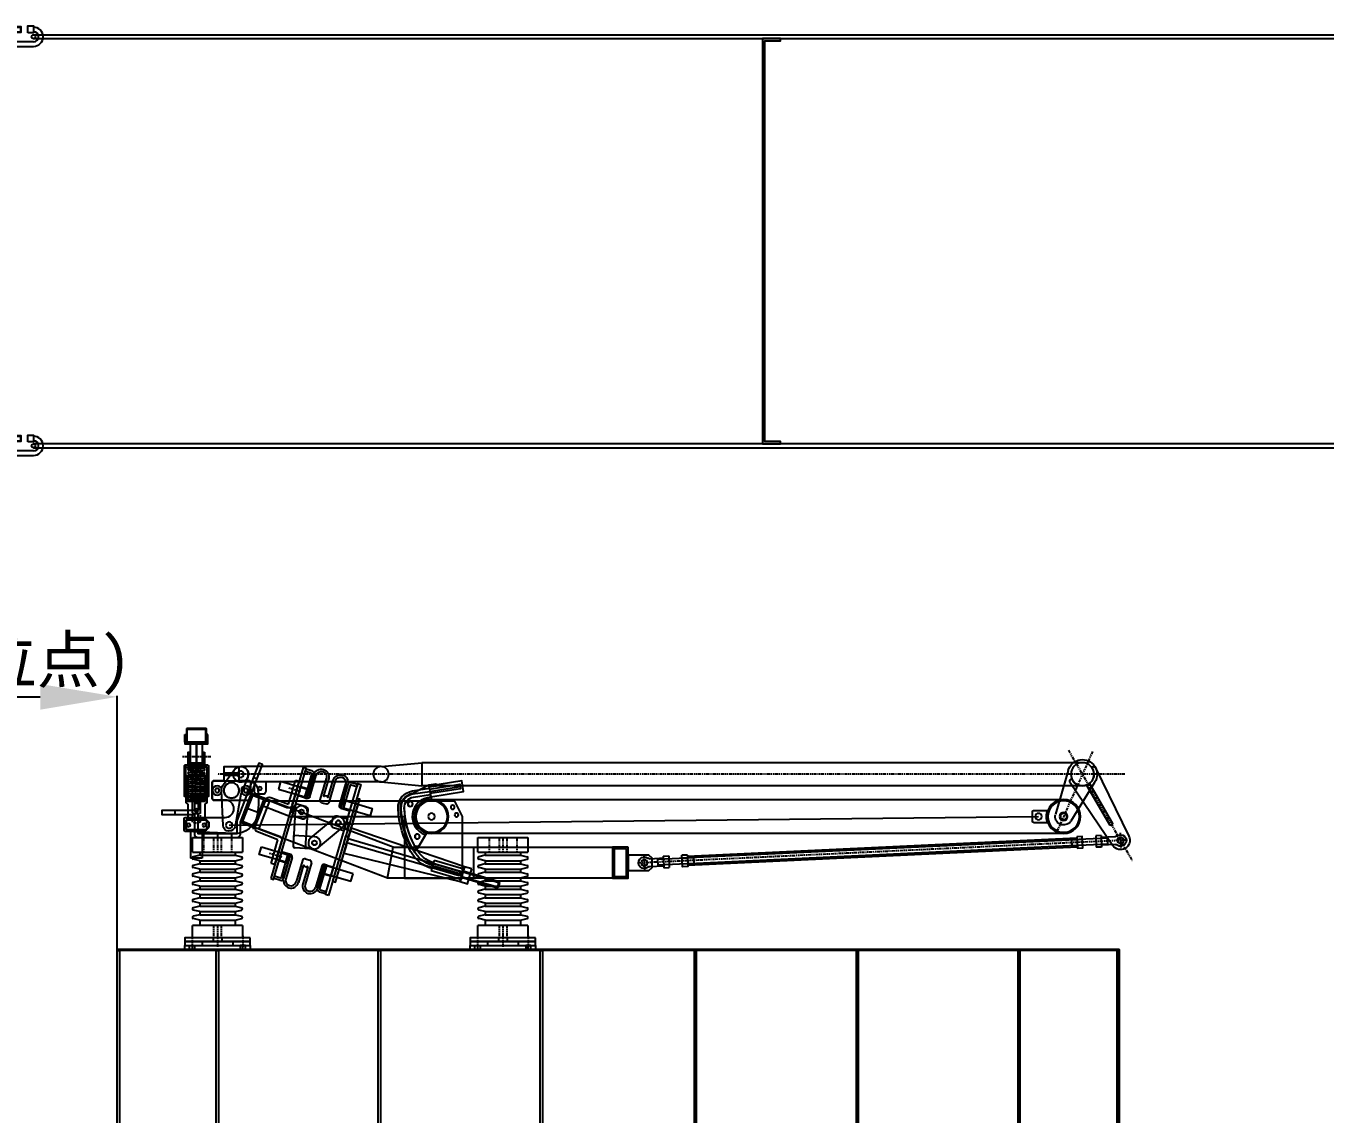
# Model space of a CAD drawing. Header units: millimetres. Extents: x 25083 to 52777, y 24772 to 45779.
# Drawn here: x 30198 to 31884, y 39175 to 40586 of the extents above; entities that cross this region are included whole.
import ezdxf

# ---------------------------------------------------------------- set-up
doc = ezdxf.new("R2010")
doc.units = ezdxf.units.MM
for name, pattern in [('0_CORE_Tower 1_01$0$105_15_0102_Level 01$0${ Tapered Dash }', [10, 4, -1, 1.5, -1, 1.5, -1]), ('0_CORE_Tower 1_01$0$105_15_0102_Level 01$1${ Tapered Dash }', [10, 4, -1, 1.5, -1, 1.5, -1]), ('0_CORE_Tower 1_01$0$105_15_0103_Level arakat$0$105_15_0102_Level 01$0${ Wide Dash }', [12, 4, -2, 4, -2]), ('0_CORE_Tower 1_01$0$105_15_0103_Level arakat$0${ Tapered Dash }', [10, 4, -1, 1.5, -1, 1.5, -1]), ('0_CORE_Tower 1_01$0${ Tapered Dash }', [10, 4, -1, 1.5, -1, 1.5, -1]), ('CENTER', [2, 1.25, -0.25, 0.25, -0.25]), ('EB_DASH', [6, 3, -3])]:
    doc.linetypes.add(name, pattern=pattern)
doc.layers.add('05(细点画线、剖切面的剖切线)', color=1, linetype='CENTER', lineweight=25)
doc.layers.add('CAXA2', color=6, linetype='EB_DASH', lineweight=25)
doc.styles.get("Standard").update_dxf_attribs({"font": ''})
doc.styles.get('Standard').set_extended_font_data('SimSun')
doc.dimstyles.new('ISO-25', dxfattribs={"dimtxt": 2.5, "dimasz": 2.5, "dimexe": 1.25, "dimexo": 0.625, "dimtad": 1, "dimtxsty": 'Standard', "dimcen": 2.5, "dimadec": 0, "dimazin": 0, "dimtfac": 1, "dimtmove": 0, "dimatfit": 3, "dimfxl": 1, "dimarcsym": 0})

# ---------------------------------------------------------------- blocks, each defined once
blk = doc.blocks.new('zw$9587')
at = {"color": 1}
for p, q in [((0, 46), (0, 12.5)), ((6, 12.5), (6, 46)), ((19, 46), (19, 29)), ((25, 46), (25, 29)), ((19, 29), (25, 29))]:
    blk.add_line(p, q, dxfattribs=at)
for points in [[(18.25, 44), (25.75, 44), (25.75, 29), (18.25, 29)], [(17.5, 20), (26.5, 20), (26.5, 12.5), (17.5, 12.5)]]:
    blk.add_lwpolyline(points, close=True, dxfattribs=at)
for centre, radius, start, end in [((12.5, 46), 12.5, 0, 180), ((12.5, 46), 6.5, 0, 180), ((12.5, 12.5), 12.5, 180, 0), ((12.5, 12.5), 6.5, 180, 0)]:
    blk.add_arc(centre, radius, start, end, dxfattribs=at)
blk = doc.blocks.new('Z$W@#76072675')
at = {"color": 7, "linetype": 'ByBlock', "lineweight": -3}
for p, q in [((-8.3, 24), (11.7, 24)), ((-8.3, 21), (11.7, 21))]:
    blk.add_line(p, q, dxfattribs=at)
blk.add_lwpolyline([(11.7, 24), (11.7, 16, 0.414214), (13.7, 14), (24.7, 14, -0.414214), (26.7, 12), (26.7, -9, -0.414214), (24.7, -11), (-21.3, -11, -0.414214), (-23.3, -9), (-23.3, 12, -0.414214), (-21.3, 14), (-10.3, 14, 0.414214), (-8.3, 16), (-8.3, 24)], format="xyb", dxfattribs=at)
for centre in [(-16.8, 1.5), (20.2, 1.5)]:
    blk.add_circle(centre, 2.7, dxfattribs=at)
blk = doc.blocks.new('Z$W@#AAC52652')
at = {"color": 7, "linetype": 'ByBlock', "lineweight": -3}
blk.add_lwpolyline([(-26.9, -15.7, 0.388694), (4.1, -41.1), (66.4, -38.3, 0.400193), (68.3, -36.3), (68.3, -22.2, 0.414214), (66.3, -20.2), (15, -20.2, -1), (15, 2.3), (29.8, 2.3, 0.414214), (31.8, 4.3), (31.8, 25.3, 0.414214), (29.8, 27.3), (-14.2, 27.3, 0.380547), (-27.4, 15.3, 0.065539)], format="xyb", close=True, dxfattribs=at)
for centre in [(-11.7, 14.8), (25.3, 14.8)]:
    blk.add_circle(centre, 2.7, dxfattribs=at)
at = {"layer": '05(细点画线、剖切面的剖切线)', "color": 7, "linetype": 'ByBlock'}
for centre in [(42.3, -30.2), (62.3, -30.2)]:
    blk.add_circle(centre, 2.1, dxfattribs=at)
blk = doc.blocks.new('Z$W@#859072DA')
at = {"linetype": 'ByBlock', "lineweight": -3}
h = blk.add_hatch(dxfattribs=at)
h.set_pattern_fill('ANSI33', color=8)
h.set_pattern_definition([(45, (-20.927, -11.9056), (-4.4901, 4.4901), []), (45, (-16.437, -11.9056), (-4.4901, 4.4901), [3.175, -1.5875])])
h.paths.add_polyline_path([(-22.9, -11.9), (-22.9, 27.1), (-21.9, 28.1), (8.1, 28.1), (9.1, 27.1), (9.1, -11.9), (7.1, -11.9), (7.1, 25.1), (-20.9, 25.1), (-20.9, -11.9)])
at = {"color": 7, "linetype": 'ByBlock', "lineweight": -3}
blk.add_lwpolyline([(-21.9, 28.1), (8.1, 28.1), (9.1, 27.1), (9.1, -11.9), (-22.9, -11.9), (-22.9, 27.1)], close=True, dxfattribs=at)
blk.add_lwpolyline([(-20.9, -11.9), (-20.9, 25.1), (7.1, 25.1), (7.1, -11.9)], dxfattribs=at)
blk = doc.blocks.new('Z$W@#7083820')
at = {"color": 6, "linetype": 'ByBlock', "lineweight": -3}
for p, q in [((-17, 35.4), (4, 35.4)), ((3.2, 31.4), (-9, 33.8)), ((-5.1, 31), (-17.4, 33.5)), ((-5.1, 26), (-17.4, 28.5)), ((-5.1, 21), (-17.4, 23.5)), ((-5.1, 16), (-17.4, 18.5)), ((3.2, 26.4), (-9, 28.8)), ((3.2, 21.4), (-9, 23.8)), ((3.2, 16.4), (-9, 18.8)), ((-5.1, 11), (-17.4, 13.5)), ((-5.1, 6), (-17.4, 8.5)), ((-5.1, 1), (-17.4, 3.5)), ((3.2, 11.4), (-9, 13.8)), ((3.2, 6.4), (-9, 8.8)), ((3.2, 1.4), (-9, 3.8)), ((-18, -10.6), (3.1, -10.6)), ((-5.1, -4), (-17.4, -1.5)), ((-5.1, -9), (-17.4, -6.5)), ((-17, -4.6), (-17, -4.6)), ((3.2, -3.6), (-9, -1.2)), ((3.2, -8.6), (-9, -6.2))]:
    blk.add_line(p, q, dxfattribs=at)
at = {"color": 2, "linetype": '0_CORE_Tower 1_01$0$105_15_0103_Level arakat$0${ Tapered Dash }', "lineweight": -3}
blk.add_line((-7, -15.1), (-7, 39.9), dxfattribs=at)
at = {"color": 6}
for points in [[(4, 35.4, -0.399544), (3.1, 34.4), (-16.9, 33.4, -0.999992), (-17, 35.4)], [(-17, 30.4), (3, 31.4, -1), (3.1, 29.4), (-16.9, 28.4, -0.999992), (-17, 30.4)], [(-17, 25.4), (3, 26.4, -1), (3.1, 24.4), (-16.9, 23.4, -0.999992), (-17, 25.4)], [(-17, 20.4), (3, 21.4, -1), (3.1, 19.4), (-16.9, 18.4, -0.999992), (-17, 20.4)], [(-17, 15.4), (3, 16.4, -1), (3.1, 14.4), (-16.9, 13.4, -0.999992), (-17, 15.4)], [(-17, 10.4), (3, 11.4, -1), (3.1, 9.4), (-16.9, 8.4, -0.999992), (-17, 10.4)], [(-17, 5.4), (3, 6.4, -1), (3.1, 4.4), (-16.9, 3.4, -0.999992), (-17, 5.4)], [(-17, 0.4), (3, 1.4, -1), (3.1, -0.6), (-16.9, -1.6, -0.999992), (-17, 0.4)], [(-17, -4.6), (3, -3.6, -1), (3.1, -5.6), (-16.9, -6.6, -0.999992), (-17, -4.6)], [(-18, -10.6, -0.399177), (-17, -9.6)], [(-17, -9.6), (3, -8.6, -1), (3.1, -10.6), (3.1, -10.6)]]:
    blk.add_lwpolyline(points, format="xyb", dxfattribs=at)
blk.add_lwpolyline([(-17, 35.4), (-17, 35.4)], dxfattribs=at)
blk = doc.blocks.new('Z$W@#D765EBAD')
at = {"color": 1, "linetype": '0_CORE_Tower 1_01$0${ Tapered Dash }', "lineweight": -3}
blk.add_line((-27.8, 4), (9.3, 4), dxfattribs=at)
at = {"color": 4, "linetype": 'ByBlock', "lineweight": -3}
blk.add_lwpolyline([(-19.7, 10), (-19.7, -5, 0.414214), (-17.7, -7), (-0.7, -7, 0.414214), (1.3, -5), (1.3, 10), (-0.7, 10), (-0.7, -5), (-17.7, -5), (-17.7, 10)], format="xyb", close=True, dxfattribs=at)
blk = doc.blocks.new('Z$W@#C37B1C80')
at = {"color": 7, "linetype": 'ByBlock', "lineweight": -3}
for points in [[(-5, 33.8), (-5, -29.2, 0.414214), (-3, -31.2), (3, -31.2, 0.414214), (5, -29.2), (5, 33.8)], [(-2.1, -26.2, 1), (2.1, -26.2), (2.1, -16.2, 1), (-2.1, -16.2)]]:
    blk.add_lwpolyline(points, format="xyb", close=True, dxfattribs=at)
at = {"color": 1, "linetype": 'ByBlock', "lineweight": -3}
blk.add_blockref('Z$W@#D765EBAD', (9.3, 38.8), dxfattribs=at)
blk = doc.blocks.new('Z$W@#C689D198')
at = {"color": 7, "linetype": 'ByBlock', "lineweight": -3}
for p, q in [((-42.4, 14), (-39.4, 17)), ((-42.4, 14), (-39.4, 17)), ((-32.4, 17), (-39.4, 17)), ((-39.4, 17), (-39.4, 14.2)), ((-27.4, 12), (-32.4, 17)), ((-32.4, 17), (-32.4, 14.2)), ((-79.4, 8.5), (-79.4, -6.5)), ((-44.4, 8.5), (-79.4, 8.5)), ((-44.4, 9), (-42.4, 14)), ((-44.4, 9), (-44.4, -7)), ((-42.4, 14), (-42.4, -12)), ((-29.7, 14.2), (-42.2, 14.2)), ((-42.2, -12.2), (-42.2, 14.2)), ((-29.7, -12.2), (-29.7, 14.2)), ((-9.4, 12), (-27.4, 12)), ((-27.4, 12), (-27.4, -10)), ((-7.4, 14.9), (-9.4, 12)), ((-7.4, 14.9), (27.6, 14.9)), ((-5.4, -10.9), (-5.4, 12.9)), ((-5.4, 12.9), (27.6, 12.9)), ((27.6, 14.9), (27.6, -12.9)), ((-44.4, -6.5), (-79.4, -6.5)), ((-44.4, -7), (-42.4, -12)), ((-42.4, -12), (-39.4, -15)), ((-42.4, -12), (-39.4, -15)), ((-29.7, -12.2), (-42.2, -12.2)), ((-39.4, -15), (-39.4, -12.2)), ((-32.4, -15), (-39.4, -15)), ((-27.4, -10), (-32.4, -15)), ((-32.4, -15), (-32.4, -12.2)), ((-9.4, -10), (-27.4, -10)), ((-7.4, -12.9), (-9.4, -10)), ((27.6, -12.9), (-7.4, -12.9)), ((27.6, -10.9), (-5.4, -10.9))]:
    blk.add_line(p, q, dxfattribs=at)
at = {"color": 8, "linetype": '0_CORE_Tower 1_01$0$105_15_0103_Level arakat$0$105_15_0102_Level 01$0${ Wide Dash }', "lineweight": -3}
blk.add_lwpolyline([(-5.4, 6), (-32.4, 6), (-34.4, 1), (-32.4, -4), (-5.4, -4)], dxfattribs=at)
at = {"color": 7, "linetype": 'ByBlock', "lineweight": -3}
for centre in [(-36.4, 11), (-17.4, 1), (-36.4, -9)]:
    blk.add_circle(centre, 2.1, dxfattribs=at)
blk = doc.blocks.new('Z$W@#AA2FD2DC')
at = {"color": 1, "linetype": '0_CORE_Tower 1_01$0${ Tapered Dash }', "lineweight": -3}
blk.add_line((40.2, 77.7), (77.3, 77.7), dxfattribs=at)
at = {"color": 1, "linetype": 'ByBlock', "lineweight": -3}
for points in [[(43.7, 106.6), (45.7, 106.6), (45.7, 96.6), (43.7, 96.6)], [(73.7, 106.6), (71.7, 106.6), (71.7, 96.6), (73.7, 96.6)], [(43.7, 96.6), (73.7, 96.6), (73.7, 94.6), (43.7, 94.6)]]:
    blk.add_lwpolyline(points, close=True, dxfattribs=at)
at = {"color": 4}
blk.add_lwpolyline([(70.5, 96.6), (70.5, 113.4), (46.9, 113.4), (46.9, 96.6), (45.7, 96.6), (45.7, 113.4, -0.414214), (46.9, 114.6), (70.5, 114.6, -0.414214), (71.7, 113.4), (71.7, 96.6)], format="xyb", close=True, dxfattribs=at)
at = {"color": 7, "linetype": 'ByBlock', "lineweight": -3}
for points in [[(50.7, 94.6), (58.7, 94.6), (58.7, 69.7), (50.7, 69.7)], [(58.7, 94.6), (66.7, 94.6), (66.7, 69.7), (58.7, 69.7)]]:
    blk.add_lwpolyline(points, close=True, dxfattribs=at)
at = {"color": 4, "linetype": 'ByBlock', "lineweight": -3}
blk.add_lwpolyline([(3.2, 64.6), (23.2, 64.6), (23.2, 56.6), (3.2, 56.6)], close=True, dxfattribs=at)
at = {"color": 1, "linetype": 'ByBlock', "lineweight": -3}
for centre, radius in [((-5.3, 34.1), 6), ((13.2, 34.1), 10), ((31.7, 34.1), 6)]:
    blk.add_circle(centre, radius, dxfattribs=at)
for name, p in [('Z$W@#C37B1C80', (58.7, 34.9)), ('Z$W@#7083820', (65.7, 31.3)), ('Z$W@#76072675', (11.5, 32.5)), ('Z$W@#859072DA', (65.7, 38.7)), ('Z$W@#AAC52652', (6.4, 19.3))]:
    blk.add_blockref(name, p, dxfattribs=at)
at = {"color": 1, "linetype": 'ByBlock', "lineweight": -3, "rotation": 90}
blk.add_blockref('Z$W@#C689D198', (59.7, 25.5), dxfattribs=at)
blk = doc.blocks.new('Z$W@#27E75B56')
at = {"color": 7, "linetype": 'ByBlock', "lineweight": -3}
for points in [[(-5.8, 16.9), (14.2, 16.9), (14.2, -23.1), (-5.8, -23.1)], [(-3.8, 14.9), (12.2, 14.9), (12.2, -21.1), (-3.8, -21.1)]]:
    blk.add_lwpolyline(points, close=True, dxfattribs=at)
blk = doc.blocks.new('Z$W@#5334797C')
at = {"color": 0, "linetype": 'ByBlock', "lineweight": -3}
for p, q in [((-371.6, -39.6), (-371.6, 0.4)), ((-171.6, -39.6), (-171.6, 0.4)), ((-59.2, -39.6), (-66.6, 0.4))]:
    blk.add_line(p, q, dxfattribs=at)
at = {"layer": '05(细点画线、剖切面的剖切线)', "color": 0, "linetype": 'ByBlock'}
for p, q in [((-66.6, 0.4), (116.9, 70.4)), ((-59.2, -39.6), (131.2, 33)), ((-66.6, 0.4), (-371.6, 0.4)), ((-371.6, -39.6), (-59.2, -39.6))]:
    blk.add_line(p, q, dxfattribs=at)
at = {"color": 3, "linetype": 'ByBlock', "lineweight": -3, "rotation": 20.8797148088096}
blk.add_blockref('Z$W@#27E75B56', (109.7, 49.5), dxfattribs=at)
at = {"color": 3, "linetype": 'ByBlock', "lineweight": -3}
blk.add_blockref('Z$W@#27E75B56', (-365.7, -16.5), dxfattribs=at)
blk = doc.blocks.new('A$C20CB457A')
at = {"color": 0}
for p, q in [((-31.5, 26.8), (-31.5, -5.2)), ((-28.5, 26.8), (-28.5, -5.2)), ((-27.5, 30.8), (-19.5, 30.8)), ((-27.5, 27.8), (-19.5, 27.8)), ((-19.5, 30.8), (-19.5, 27.8)), ((-28.5, -5.2), (-31.5, -5.2))]:
    blk.add_line(p, q, dxfattribs=at)
blk.add_lwpolyline([(7.5, -4), (-28.5, -4), (-28.5, 6), (7.5, 6)], close=True, dxfattribs=at)
for radius in [4, 1]:
    blk.add_arc((-27.5, 26.8), radius, 90, 180, dxfattribs=at)
blk = doc.blocks.new('A$C145E6979')
at = {"color": 1}
for p, q in [((-29.1, 37.1), (-41.1, 37.1)), ((-41.1, 37.1), (-41.1, 25.1)), ((-29.1, 37.1), (-29.1, 5.1)), ((-26.1, 34.1), (-26.1, 5.1)), ((-12.1, 34.1), (-12.1, 5.1)), ((-9.1, 37.1), (-3.1, 37.1)), ((-0.1, 34.1), (-0.1, 5.1)), ((13.9, 34.1), (13.9, 5.1)), ((16.9, 37.1), (28.9, 37.1)), ((16.9, 37.1), (16.9, 5.1)), ((28.9, 37.1), (28.9, 25.1)), ((-29.1, 25.1), (-41.1, 25.1)), ((-9.1, 27.8), (-9.1, 5.1)), ((-7.7, 27.4), (-7.9, 28)), ((-4.9, 27.1), (-7.2, 27.1)), ((-4.5, 27.4), (-4.2, 28)), ((-3.1, 27.8), (-3.1, 5.1)), ((16.9, 25.1), (28.9, 25.1))]:
    blk.add_line(p, q, dxfattribs=at)
for centre, radius, start, end in [((-29.1, 34.1), 3, 0, 90), ((-9.1, 34.1), 3, 90, 180), ((-3.1, 34.1), 3, 0, 90), ((16.9, 34.1), 3, 90, 180), ((-8.5, 27.8), 0.6, 19.29, 180), ((-7.2, 27.6), 0.5, 199.29, 270), ((-4.9, 27.6), 0.5, 270, 340.71), ((-3.7, 27.8), 0.6, 0, 160.71), ((-19.1, 5.1), 10, 180, 0), ((-19.1, 5.1), 7, 180, 0), ((6.9, 5.1), 10, 180, 0), ((6.9, 5.1), 7, 180, 0)]:
    blk.add_arc(centre, radius, start, end, dxfattribs=at)
blk = doc.blocks.new('A$C55B61668')
at = {"color": 0}
for p, q in [((-13.1, 9.3), (-16.1, 9.3)), ((-16.1, 9.3), (-16.1, 1.3)), ((-13.1, 1.3), (-16.1, 1.3))]:
    blk.add_line(p, q, dxfattribs=at)
blk.add_lwpolyline([(-13.1, 1.3), (-13.1, -2.7), (0.9, -2.7, 0.414214), (4.9, 1.3), (4.9, 9.3, 0.414214), (0.9, 13.3), (-13.1, 13.3), (-13.1, 9.3)], format="xyb", dxfattribs=at)
blk.add_circle((-3.1, 5.3), 3, dxfattribs=at)
blk = doc.blocks.new('A$C61C1417C')
at = {"color": 1}
for p, q in [((-16.3, 19.9), (-6.7, -23)), ((-0.7, 23.4), (9.6, -22.5)), ((9.6, -22.5), (-3.1, -25.3))]:
    blk.add_line(p, q, dxfattribs=at)
blk.add_circle((-8.5, 21.6), 3, dxfattribs=at)
for centre, radius, start, end in [((-8.5, 21.6), 8, 12.6901, 192.6901), ((-3.7, -22.4), 3, 192.6901, 282.6901)]:
    blk.add_arc(centre, radius, start, end, dxfattribs=at)
blk = doc.blocks.new('A$C0BEA4277')
at = {"color": 1}
for p, q in [((6.1, 13.6), (-20.8, 7.6)), ((-20.8, 7.6), (-17.9, -5.1)), ((9.6, -2), (-14.3, -7.4))]:
    blk.add_line(p, q, dxfattribs=at)
blk.add_circle((7.8, 5.8), 3, dxfattribs=at)
for centre, radius, start, end in [((7.8, 5.8), 8, 282.6901, 102.6901), ((-15, -4.5), 3, 192.6901, 282.6901)]:
    blk.add_arc(centre, radius, start, end, dxfattribs=at)
blk = doc.blocks.new('A$C3C133355')
at = {"color": 1}
for p, q in [((-19, -7.2), (3.4, 26.6)), ((-5.6, -16.1), (16.8, 17.7))]:
    blk.add_line(p, q, dxfattribs=at)
for centre in [(10.1, 22.1), (-12.3, -11.6)]:
    blk.add_circle(centre, 3, dxfattribs=at)
for centre, start, end in [((10.1, 22.1), 326.4238, 146.4238), ((-12.3, -11.6), 146.4238, 326.4238)]:
    blk.add_arc(centre, 8, start, end, dxfattribs=at)
blk = doc.blocks.new('Z$W@#7B85E1B9')
at = {"color": 0}
blk.add_line((-43, 90.5), (-43, 87.5), dxfattribs=at)
at = {"color": 4}
for points in [[(-47, -58.5), (-43, -58.5), (-43, 91.5), (-47, 91.5)], [(31, -58.5), (27, -58.5), (27, 91.5), (31, 91.5)]]:
    blk.add_lwpolyline(points, close=True, dxfattribs=at)
at = {"color": 0}
blk.add_lwpolyline([(-47, -39.5), (-51, -39.5), (-51, 72.5), (-47, 72.5)], close=True, dxfattribs=at)
at = {"color": 0, "xscale": -1}
for name, p in [('A$C20CB457A', (-62.4, 59.7)), ('A$C3C133355', (-22.9, 13.4)), ('A$C61C1417C', (8.5, 13.9)), ('A$C55B61668', (13.9, 30.3)), ('A$C145E6979', (-14.1, -58.5))]:
    blk.add_blockref(name, p, dxfattribs=at)
at = {"color": 0, "rotation": 180}
for name, p in [('A$C145E6979', (-14.1, 91.6)), ('A$C20CB457A', (-62.4, -26.6))]:
    blk.add_blockref(name, p, dxfattribs=at)
at = {"color": 0}
for name, p in [('A$C20CB457A', (46.5, 59.7)), ('A$C55B61668', (-29.8, 30.3))]:
    blk.add_blockref(name, p, dxfattribs=at)
at = {"color": 1, "xscale": -1}
blk.add_blockref('A$C0BEA4277', (-2.7, -4), dxfattribs=at)
at = {"color": 0, "xscale": -1, "rotation": 180}
blk.add_blockref('A$C20CB457A', (46.5, -26.6), dxfattribs=at)
blk = doc.blocks.new('Z$W@#10009A3D')
at = {"color": 1, "linetype": '0_CORE_Tower 1_01$0$105_15_0102_Level 01$0${ Tapered Dash }', "lineweight": -3}
for p, q in [((-29.8, 54.3), (-12.9, 53)), ((-36.9, -33.8), (-19.9, -35.1))]:
    blk.add_line(p, q, dxfattribs=at)
at = {"color": 7, "linetype": 'ByBlock', "lineweight": -3}
for p, q in [((-25.4, 33.8), (-22.9, 65.8)), ((-22.9, 65.8), (-17.9, 65.4)), ((-20.4, 33.4), (-17.9, 65.4)), ((4.1, 33.4), (-20.4, 33.4)), ((-20.4, 28.4), (4.1, 28.4)), ((4.1, 28.4), (4.1, -9.6)), ((9.1, -9.6), (9.1, 28.4)), ((-31.8, -46.2), (-29.3, -14.2)), ((-26.9, -46.6), (-24.3, -14.6)), ((4.1, -9.6), (-24.3, -9.6)), ((-24.3, -14.6), (4.1, -14.6)), ((-31.8, -46.2), (-26.9, -46.6))]:
    blk.add_line(p, q, dxfattribs=at)
for centre, start, end in [((-20.4, 33.4), 175.4208, 270), ((4.1, 28.4), 0, 90), ((-24.3, -14.6), 90, 175.4208), ((4.1, -9.6), 270, 360)]:
    blk.add_arc(centre, 5, start, end, dxfattribs=at)
blk = doc.blocks.new('Z$W@#7DBC4934')
at = {"color": 4, "linetype": 'ByBlock', "lineweight": -3}
blk.add_lwpolyline([(-46.8, 35.7), (199.1, 35.7), (201.6, 29.3), (166.2, 15.7), (18.2, 15.7), (18.2, -64.3), (-56.8, -64.3), (-56.8, 15.7)], close=True, dxfattribs=at)
at = {"layer": '05(细点画线、剖切面的剖切线)', "color": 4, "linetype": 'ByBlock'}
for centre, radius in [((-49.1, 17.7), 2.5), ((-44.1, 27.7), 2.5), ((-16.8, 15.7), 4.25)]:
    blk.add_circle(centre, radius, dxfattribs=at)
blk = doc.blocks.new('Z$W@#532D9478')
at = {"color": 7, "linetype": 'ByBlock', "lineweight": -3}
for points in [[(5.3, 73.3), (9.1, 74.5), (40.5, -33), (36.7, -34.2)], [(-128.5, -21.5), (20.3, 22), (21.7, 17.2), (-127.1, -26.2)]]:
    blk.add_lwpolyline(points, close=True, dxfattribs=at)
at = {"color": 4, "linetype": 'ByBlock', "lineweight": -3}
blk.add_lwpolyline([(-125, -33.5), (-130.6, -14.3), (16.2, 36), (19.6, 24.4), (23.4, 25.5), (26.2, 15.9), (22.4, 14.8), (25.8, 3.2)], close=True, dxfattribs=at)
at = {"color": 3, "linetype": 'ByBlock', "lineweight": -3}
blk.add_lwpolyline([(-140.2, -17.1), (-130.6, -14.3), (-125, -33.5), (-134.6, -36.3)], close=True, dxfattribs=at)
blk = doc.blocks.new('Z$W@#5EEDBC0')
at = {"color": 3, "linetype": 'ByBlock', "lineweight": -3}
blk.add_lwpolyline([(-21.2, -16.1), (-12.2, -31.6, 0.592512), (-5.2, -31.4, 0.109118), (7.5, 16.2, 0.381109), (-4.3, 30.6), (-26.2, 34.1), (-27.2, 27.9, -0.848912)], format="xyb", close=True, dxfattribs=at)
for centre in [(-0.2, 21.6), (-9.3, -20.6)]:
    blk.add_circle(centre, 3.2, dxfattribs=at)
blk = doc.blocks.new('Z$W@#774BBAAC')
at = {"color": 2, "linetype": 'ByBlock', "lineweight": -3}
blk.add_line((15.5, 4.4), (-24.5, 4.4), dxfattribs=at)
at = {"color": 7, "linetype": 'ByBlock', "lineweight": -3}
blk.add_line((15.5, 7.4), (15.5, 1.4), dxfattribs=at)
at = {"color": 6}
blk.add_lwpolyline([(15.5, -2.6), (-27.5, -2.6), (-27.5, 11.4), (15.5, 11.4), (15.5, 7.4), (-24.5, 7.4), (-24.5, 1.4), (15.5, 1.4)], close=True, dxfattribs=at)
blk = doc.blocks.new('Z$W@#CEA3FFE')
at = {"color": 6}
for p, q in [((-29.1, 12.4), (10.9, 12.4)), ((-29.1, 12.4), (-29.1, -1.6)), ((-26.1, 8.4), (-26.1, 2.4)), ((-26.1, 8.4), (10.9, 8.4)), ((-26.1, 2.4), (10.9, 2.4)), ((10.9, 12.4), (10.9, 8.4)), ((10.9, 2.4), (10.9, -1.6)), ((-29.1, -1.6), (10.9, -1.6))]:
    blk.add_line(p, q, dxfattribs=at)
at = {"layer": 'CAXA2', "linetype": 'ByBlock'}
for p, q in [((-79.1, 8.2), (-78, 9.4)), ((-79.1, 2.5), (-79.1, 8.2)), ((-79.1, 8.2), (-29.1, 8.2)), ((-78, 1.4), (-79.1, 2.5)), ((-29.1, 2.5), (-79.1, 2.5)), ((-78, 1.4), (-78, 9.4)), ((-78, 9.4), (-29.1, 9.4)), ((-29.1, 1.4), (-78, 1.4))]:
    blk.add_line(p, q, dxfattribs=at)
blk = doc.blocks.new('Z$W@#C2D72806')
at = {"color": 7, "linetype": 'ByBlock', "lineweight": -3}
for p, q in [((-8, -4.2), (-43.5, -14.6)), ((-8.8, -1.4), (-7.2, -7.1))]:
    blk.add_line(p, q, dxfattribs=at)
for points in [[(-9.1, -0.4, 0.197866), (13.2, 17.6, 0.121828), (28.7, 70.3, 0.381109), (16.9, 84.7), (-5.1, 88.2)], [(-8, -4.2, 0.197529), (16.7, 15.7, 0.121715), (32.7, 70.1, 0.381109), (17.5, 88.7), (-4.4, 92.1)], [(-6.8, -8.1, 0.197242), (20.2, 13.7, 0.121614), (36.7, 69.9, 0.381109), (18.1, 92.6), (-3.8, 96.1)]]:
    blk.add_lwpolyline(points, format="xyb", dxfattribs=at)
for name, p, rotation in [('Z$W@#774BBAAC', (-20.4, 90.2), 350.9920488959515), ('Z$W@#CEA3FFE', (-16.9, -12.5), 16.30082660422957)]:
    blk.add_blockref(name, p, dxfattribs=dict(at, rotation=rotation))
blk = doc.blocks.new('Z$W@#6113C70D')
at = {"color": 4, "linetype": 'ByBlock', "lineweight": -3}
blk.add_lwpolyline([(-21.3, -14.1), (-10.7, -32.4, 0.583263), (-3.7, -32.4, 0.116079), (11.1, 20.2, 0.381109), (-4.9, 39.8), (-25.7, 50.8), (-34.8, 52.2), (-35.2, 49.2), (-26.2, 47.8), (-28.2, 34.6, -0.833571)], format="xyb", close=True, dxfattribs=at)
for centre in [(-1.6, 25.9), (-10.7, -16.3)]:
    blk.add_circle(centre, 3.2, dxfattribs=at)
blk = doc.blocks.new('A$C3AFB251B')
at = {"color": 4, "linetype": 'ByBlock'}
for p, q in [((528.6, 42.5), (-1111.4, 42.5)), ((-1111.4, -45.5), (528.6, -45.5))]:
    blk.add_line(p, q, dxfattribs=at)
for centre, radius in [((-1111.4, -1.5), 44), ((-1111.4, -1.5), 41), ((528.6, -1.5), 44), ((528.6, -1.5), 41)]:
    blk.add_circle(centre, radius, dxfattribs=at)
at = {"layer": '05(细点画线、剖切面的剖切线)', "color": 4, "linetype": 'ByBlock'}
blk.add_circle((-1111.4, -1.5), 8.5, dxfattribs=at)
blk = doc.blocks.new('Z$W@#AF1BFEEC')
at = {"color": 0, "linetype": 'ByBlock', "lineweight": -3}
for p, q in [((-25.1, 60.4), (39.9, 60.4)), ((-25.1, 41.4), (-25.1, 60.4)), ((39.9, 60.4), (39.9, 41.4)), ((-25.1, 41.4), (39.9, 41.4)), ((-15.6, 37.4), (-24, 35.3)), ((-15.6, 41.4), (-15.6, 37.4)), ((-15.6, 37.4), (30.4, 37.4)), ((30.4, 41.4), (30.4, 37.4)), ((30.4, 37.4), (38.8, 35.3)), ((-15.6, 30.4), (-24, 32.4)), ((-15.6, 26.4), (-24, 24.3)), ((-15.6, 19.4), (-24, 21.4)), ((-15.6, 30.4), (30.4, 30.4)), ((-15.6, 30.4), (-15.6, 26.4)), ((-15.6, 26.4), (30.4, 26.4)), ((-15.6, 19.4), (-15.6, 15.4)), ((-15.6, 19.4), (30.4, 19.4)), ((30.4, 30.4), (38.8, 32.4)), ((30.4, 30.4), (30.4, 26.4)), ((30.4, 26.4), (38.8, 24.3)), ((30.4, 19.4), (38.8, 21.4)), ((30.4, 19.4), (30.4, 15.4)), ((-15.6, 15.4), (-24, 13.3)), ((-15.6, 8.4), (-24, 10.4)), ((-15.6, 4.4), (-24, 2.3)), ((-15.6, 15.4), (30.4, 15.4)), ((-15.6, 8.4), (-15.6, 4.4)), ((-15.6, 8.4), (30.4, 8.4)), ((-15.6, 4.4), (30.4, 4.4)), ((30.4, 15.4), (38.8, 13.3)), ((30.4, 8.4), (38.8, 10.4)), ((30.4, 8.4), (30.4, 4.4)), ((30.4, 4.4), (38.8, 2.3)), ((-15.6, -2.6), (-24, -0.6)), ((-15.6, -6.6), (-24, -8.7)), ((-15.6, -13.6), (-24, -11.6)), ((-15.6, -2.6), (-15.6, -6.6)), ((-15.6, -2.6), (30.4, -2.6)), ((-15.6, -6.6), (30.4, -6.6)), ((-15.6, -13.6), (-15.6, -17.6)), ((-15.6, -13.6), (30.4, -13.6)), ((30.4, -2.6), (38.8, -0.6)), ((30.4, -2.6), (30.4, -6.6)), ((30.4, -6.6), (38.8, -8.7)), ((30.4, -13.6), (38.8, -11.6)), ((30.4, -13.6), (30.4, -17.6)), ((-15.6, -17.6), (-24, -19.7)), ((-15.6, -24.6), (-24, -22.6)), ((-15.6, -28.6), (-24, -30.7)), ((-15.6, -35.6), (-24, -33.6)), ((-15.6, -17.6), (30.4, -17.6)), ((-15.6, -24.6), (-15.6, -28.6)), ((-15.6, -24.6), (30.4, -24.6)), ((-15.6, -28.6), (30.4, -28.6)), ((30.4, -17.6), (38.8, -19.7)), ((30.4, -24.6), (38.8, -22.6)), ((30.4, -24.6), (30.4, -28.6)), ((30.4, -28.6), (38.8, -30.7)), ((30.4, -35.6), (38.8, -33.6)), ((-15.6, -39.6), (-24, -41.7)), ((-15.6, -46.6), (-24, -44.6)), ((-15.6, -35.6), (-15.6, -39.6)), ((-15.6, -35.6), (30.4, -35.6)), ((-15.6, -39.6), (30.4, -39.6)), ((-15.6, -46.6), (-15.6, -53.6)), ((-15.6, -46.6), (30.4, -46.6)), ((30.4, -35.6), (30.4, -39.6)), ((30.4, -39.6), (38.8, -41.7)), ((30.4, -46.6), (38.8, -44.6)), ((30.4, -46.6), (30.4, -53.6)), ((39.9, -53.6), (-25.1, -53.6)), ((-25.1, -69.6), (-25.1, -53.6)), ((39.9, -53.6), (39.9, -69.6)), ((39.9, -69.6), (-25.1, -69.6))]:
    blk.add_line(p, q, dxfattribs=at)
at = {"color": 1, "linetype": '0_CORE_Tower 1_01$0$105_15_0102_Level 01$1${ Tapered Dash }', "lineweight": -3}
for p, q in [((-10.6, 60.4), (-10.6, 41.4)), ((2.4, 60.4), (2.4, 41.4)), ((7.4, 60.4), (7.4, 41.4)), ((12.4, 60.4), (12.4, 41.4)), ((25.4, 60.4), (25.4, 41.4)), ((2.4, -53.6), (2.4, -69.6)), ((7.4, -53.6), (7.4, -69.6)), ((12.4, -53.6), (12.4, -69.6))]:
    blk.add_line(p, q, dxfattribs=at)
at = {"color": 0, "linetype": 'ByBlock', "lineweight": -3}
for centre, start, end in [((-23.6, 33.9), 103.7381, 256.2619), ((38.4, 33.9), 283.7381, 76.2619), ((-23.6, 22.9), 103.7381, 256.2619), ((38.4, 22.9), 283.7381, 76.2619), ((-23.6, 11.9), 103.7381, 256.2619), ((-23.6, 0.9), 103.7381, 256.2619), ((38.4, 11.9), 283.7381, 76.2619), ((38.4, 0.9), 283.7381, 76.2619), ((-23.6, -10.1), 103.7381, 256.2619), ((38.4, -10.1), 283.7381, 76.2619), ((-23.6, -21.1), 103.7381, 256.2619), ((-23.6, -32.1), 103.7381, 256.2619), ((38.4, -21.1), 283.7381, 76.2619), ((38.4, -32.1), 283.7381, 76.2619), ((-23.6, -43.1), 103.7381, 256.2619), ((38.4, -43.1), 283.7381, 76.2619)]:
    blk.add_arc(centre, 1.5, start, end, dxfattribs=at)
blk = doc.blocks.new('A$C26876304')
at = {"layer": '05(细点画线、剖切面的剖切线)', "color": 1, "linetype": 'ByBlock'}
for p, q in [((-32.1, 6.8), (-32.6, -1.2)), ((14, 4.5), (-32.1, 6.8)), ((13.6, -3.5), (14, 4.5)), ((-32.6, -1.2), (13.6, -3.5))]:
    blk.add_line(p, q, dxfattribs=at)
blk = doc.blocks.new('Z$W@#75111AC2')
at = {"color": 2, "linetype": '0_CORE_Tower 1_01$0$105_15_0102_Level 01$0${ Tapered Dash }', "lineweight": -3}
for p, q in [((-512.8, 23.4), (120.2, -6.3)), ((-504.8, 33), (-505.7, 13)), ((113.1, 4), (112.2, -15.9))]:
    blk.add_line(p, q, dxfattribs=at)
at = {"color": 3, "linetype": 'ByBlock', "lineweight": -3}
blk.add_line((56.8, 4.1), (63.8, 3.8), dxfattribs=at)
blk.add_lwpolyline([(-448.7, 27.9), (-449.4, 13), (-456.4, 13.3), (-455.6, 28.3)], close=True, dxfattribs=at)
blk.add_lwpolyline([(56.8, 4.1), (56.1, -10.9), (63.1, -11.2), (63.8, 3.8)], dxfattribs=at)
at = {"layer": '05(细点画线、剖切面的剖切线)', "color": 3, "linetype": 'ByBlock'}
for p, q in [((-498.7, 17.7), (-480.5, 16.9)), ((-498.2, 27.7), (-480.1, 26.9)), ((-480.5, 16.9), (-480.6, 14.4)), ((-480, 29.4), (-480.5, 16.9)), ((-480, 29.4), (-473, 29.1)), ((-473, 29.1), (-473.6, 14.1)), ((63.7, 0.3), (-456.8, 24.8)), ((56.8, 2.6), (-448.7, 26.4)), ((-480.6, 14.4), (-473.6, 14.1)), ((-457.2, 16.8), (63.3, -7.7)), ((-449.3, 14.5), (56.2, -9.4)), ((81, 2.9), (80.4, -12.1)), ((88, 2.6), (81, 2.9)), ((88, 2.6), (87.5, -9.9)), ((92.9, -0.1), (87.9, 0.1)), ((87.4, -12.4), (80.4, -12.1)), ((87.5, -9.9), (87.4, -12.4)), ((105.7, -10.7), (87.5, -9.9)), ((106.1, -0.7), (92.9, -0.1))]:
    blk.add_line(p, q, dxfattribs=at)
for centre in [(-505.3, 23), (112.7, -6)]:
    blk.add_circle(centre, 4, dxfattribs=at)
for centre, radius, start, end in [((-505.3, 23), 7.5, 47.0764, 307.8116), ((-498.8, 14.7), 3, 87.444, 127.8116), ((-498.1, 30.7), 3, 227.0764, 267.444), ((112.7, -6), 7.5, 227.0764, 127.8116), ((105.5, -13.7), 3, 47.0764, 87.444), ((106.2, 2.3), 3, 267.444, 307.8116)]:
    blk.add_arc(centre, radius, start, end, dxfattribs=at)
at = {"color": 0, "linetype": 'ByBlock', "lineweight": -3, "rotation": 0.2972787755925226}
for p in [(-455.9, 19.6), (80.9, -5.7)]:
    blk.add_blockref('A$C26876304', p, dxfattribs=at)
blk = doc.blocks.new('Z$W@#698E3C70')
at = {"color": 7, "linetype": 'ByBlock', "lineweight": -3}
blk.add_circle((-10.2, -1), 4.1, dxfattribs=at)
at = {"layer": '05(细点画线、剖切面的剖切线)', "color": 0, "linetype": 'ByBlock'}
blk.add_lwpolyline([(10.7, 9), (10.7, -11), (-16.3, -11), (-20.3, -7), (-20.3, 5), (-16.3, 9)], close=True, dxfattribs=at)
blk = doc.blocks.new('A$C77BA5805')
at = {"color": 4, "linetype": 'ByBlock'}
for p, q in [((3.5, 52.1), (20.1, -4.6)), ((-30.7, 36.8), (0.3, -13.5))]:
    blk.add_line(p, q, dxfattribs=at)
at = {"color": 4, "linetype": 'ByBlock', "lineweight": -3}
blk.add_circle((9.5, -7.4), 5.25, dxfattribs=at)
blk.add_arc((9.5, -7.4), 11, 213.7016, 14.3276, dxfattribs=at)
at = {"layer": '05(细点画线、剖切面的剖切线)', "color": 4, "linetype": 'ByBlock'}
blk.add_arc((-15, 47.4), 19, 14.1547, 213.9932, dxfattribs=at)
blk = doc.blocks.new('A$C01902756')
at = {"color": 4, "linetype": 'ByBlock'}
for p, q in [((8.1, 53.5), (9.2, 53)), ((36, 37.4), (35, 38.1))]:
    blk.add_line(p, q, dxfattribs=at)
at = {"color": 4, "linetype": 'ByBlock', "lineweight": -3}
blk.add_circle((-28.3, -41.9), 4.1, dxfattribs=at)
at = {"color": 4, "linetype": 'ByBlock'}
for centre, start, end in [((6.7, 50.8), 62.6031, 154.0863), ((34.4, 34.9), 325.991, 57.4742)]:
    blk.add_arc(centre, 3, start, end, dxfattribs=at)
at = {"layer": '05(细点画线、剖切面的剖切线)', "color": 4, "linetype": 'ByBlock'}
for p, q in [((4, 52.2), (-39.1, -36.6)), ((36.9, 33.2), (-18.3, -48.5))]:
    blk.add_line(p, q, dxfattribs=at)
for centre, radius, start, end in [((21.2, 43.9), 15, 143.009, 337.0683), ((-28.3, -41.9), 12, 153.5088, 326.5685)]:
    blk.add_arc(centre, radius, start, end, dxfattribs=at)
blk = doc.blocks.new('Z$W@#3A0BA6BA')
at = {"color": 7, "linetype": 'ByBlock', "lineweight": -3}
blk.add_lwpolyline([(6.8, -21.8), (8.8, 23, 0.174598), (6.2, 31.4), (-8.1, 50.6, 0.882785), (-25.4, 40.7), (-16.2, 18.6), (-9, -22.8, 0.897822), (6.8, -21.8)], format="xyb", dxfattribs=at)
for centre, radius in [((-16.1, 44.6), 4.1), ((-4.1, 23.6), 10), ((-1.1, -21.4), 4.1)]:
    blk.add_circle(centre, radius, dxfattribs=at)
at = {"layer": '05(细点画线、剖切面的剖切线)', "color": 0, "linetype": 'ByBlock'}
blk.add_arc((-4.1, 23.6), 10, 221.4096, 318.5904, dxfattribs=at)
blk = doc.blocks.new('Z$W@#84C149A3')
at = {"color": 2, "linetype": '0_CORE_Tower 1_01$0$105_15_0102_Level 01$1${ Tapered Dash }'}
for p, q in [((-627.2, 31.5), (-709.7, -111.5)), ((-658.6, 29.8), (-612.8, -73)), ((-700.5, 0.1), (477.2, 0.1))]:
    blk.add_line(p, q, dxfattribs=at)
at = {"color": 4, "linetype": 'ByBlock', "lineweight": -3}
blk.add_line((264.6, -9.9), (446.6, -9.9), dxfattribs=at)
at = {"color": 0, "linetype": 'ByBlock', "lineweight": -3}
for p, q in [((414.2, -9.9), (414.2, -21.9)), ((414.2, -9.9), (429.2, -9.9)), ((429.2, -9.9), (429.2, -21.9)), ((418.2, -25.9), (425.2, -25.9))]:
    blk.add_line(p, q, dxfattribs=at)
for centre, radius in [((264.6, 0.1), 10), ((421.7, -18.4), 2.25)]:
    blk.add_circle(centre, radius, dxfattribs=at)
at = {"color": 4, "linetype": 'ByBlock', "lineweight": -3}
for radius in [10, 4.1]:
    blk.add_circle((446.6, 0.1), radius, dxfattribs=at)
at = {"color": 0, "linetype": 'ByBlock', "lineweight": -3}
for centre, start, end in [((418.2, -21.9), 180, 270), ((425.2, -21.9), 270, 0)]:
    blk.add_arc(centre, 4, start, end, dxfattribs=at)
at = {"layer": '05(细点画线、剖切面的剖切线)', "color": 4, "linetype": 'ByBlock'}
for p, q in [((-645.4, 15.1), (211.6, 15.1)), ((264.6, 10.1), (211.6, 15.1)), ((211.6, 15.1), (211.6, -14.9)), ((264.6, 10.1), (446.6, 10.1)), ((-645.4, -14.9), (211.6, -14.9)), ((264.6, -9.9), (211.6, -14.9))]:
    blk.add_line(p, q, dxfattribs=at)
blk.add_circle((-645.4, 0.1), 15, dxfattribs=at)
at = {"color": 0, "linetype": 'ByBlock', "lineweight": -3}
for name, p in [('A$C77BA5805', (-630.4, -47.3)), ('A$C01902756', (-666.5, -43.8))]:
    blk.add_blockref(name, p, dxfattribs=at)
at = {"color": 7, "linetype": 'ByBlock', "lineweight": -3}
blk.add_blockref('Z$W@#3A0BA6BA', (462.8, -44.5), dxfattribs=at)
blk = doc.blocks.new('Z$W@#9765A55C')
at = {"color": 1, "linetype": 'ByBlock'}
for p, q in [((-56, 60.1), (-51.3, 61.9)), ((50.4, 14.1), (50.4, 19.1)), ((-22.6, -10.9), (-22.6, -15.9)), ((-4.6, -10.9), (-4.6, -15.9)), ((13.4, -10.9), (13.4, -15.9))]:
    blk.add_line(p, q, dxfattribs=at)
at = {"layer": '05(细点画线、剖切面的剖切线)', "color": 7, "linetype": 'ByBlock'}
blk.add_lwpolyline([(-34.6, 4.1), (-63.1, 78.8), (-58.4, 80.6), (-29.9, 5.9, -0.091358), (-29.6, 4.1), (-29.6, -10.9), (20.4, -10.9), (20.4, 14.1, -0.414214), (25.4, 19.1), (67.4, 19.1), (67.4, 14.1), (25.4, 14.1), (25.4, -10.9, -0.414214), (20.4, -15.9), (-29.6, -15.9, -0.414214), (-34.6, -10.9), (-34.6, 4.1)], format="xyb", dxfattribs=at)
blk = doc.blocks.new('Z$W@#B113CF0C')
at = {"color": 1, "linetype": '0_CORE_Tower 1_01$0$105_15_0102_Level 01$0${ Tapered Dash }', "lineweight": -3}
for p, q in [((-48.6, 9.3), (-48.6, -5.7)), ((-15.6, 9.3), (-15.6, -5.7)), ((17.4, 9.3), (17.4, -5.7))]:
    blk.add_line(p, q, dxfattribs=at)
at = {"color": 7, "linetype": 'ByBlock', "lineweight": -3}
for p, q in [((-35.6, 1.8), (-35.6, -3.2)), ((-21.1, 6.8), (-21.1, 1.8)), ((-10.1, 6.8), (-10.1, 1.8)), ((4.4, 1.8), (4.4, -3.2))]:
    blk.add_line(p, q, dxfattribs=at)
for points in [[(-58.1, 6.8), (26.9, 6.8), (26.9, 1.8), (-58.1, 1.8)], [(-58.1, 1.8), (26.9, 1.8), (26.9, -3.2), (-58.1, -3.2)]]:
    blk.add_lwpolyline(points, close=True, dxfattribs=at)
blk = doc.blocks.new('Z$W@#3C41CF1F')
at = {"color": 0, "linetype": 'ByBlock', "lineweight": -3}
blk.add_lwpolyline([(-17.3, -3.2), (-0.3, -3.2, 0.414214), (2.2, -0.7), (2.2, 10.3, 0.414214), (-0.3, 12.8), (-17.3, 12.8, -0.183782), (-17.3, -3.2)], format="xyb", dxfattribs=at)
at = {"color": 7, "linetype": 'ByBlock', "lineweight": -3}
blk.add_circle((-5.8, 4.8), 4.1, dxfattribs=at)
blk = doc.blocks.new('zw$3DC2')
at = {"color": 1}
for points in [[(0, 5), (85, 5), (85, 0), (0, 0)], [(6.1, 5), (12.9, 5), (12.9, 0), (6.1, 0)], [(10, 5), (75, 5), (75, 0), (10, 0)], [(78.9, 5), (72.1, 5), (72.1, 0), (78.9, 0)]]:
    blk.add_lwpolyline(points, close=True, dxfattribs=at)
blk = doc.blocks.new('zw$9395')
at = {"color": 1, "linetype": 'ByBlock', "lineweight": -3}
blk.add_line((87.2, 161.2), (1137.3, 172.4), dxfattribs=at)
at = {"color": 7, "linetype": 'ByBlock', "lineweight": -3}
for p, q in [((109.1, 183.7), (127.8, 176.6)), ((125.7, 157), (117.5, 157))]:
    blk.add_line(p, q, dxfattribs=at)
at = {"color": 4, "linetype": 'ByBlock', "lineweight": -3}
blk.add_lwpolyline([(1229.5, 161), (1233.8, 163.5), (1203.8, 215.4), (1199.5, 212.9)], close=True, dxfattribs=at)
at = {"color": 1, "linetype": 'ByBlock', "lineweight": -3, "xscale": -1}
blk.add_blockref('Z$W@#AA2FD2DC', (103.4, 172.1), dxfattribs=at)
at = {"color": 7, "linetype": 'ByBlock', "lineweight": -3, "xscale": -1}
for name, p in [('Z$W@#84C149A3', (548.8, 227.1)), ('Z$W@#9765A55C', (67.4, 160.9)), ('Z$W@#5334797C', (233.2, 132)), ('Z$W@#C2D72806', (343.1, 112.9)), ('Z$W@#6113C70D', (320.5, 162.7)), ('Z$W@#7DBC4934', (333, 156.7)), ('Z$W@#532D9478', (261.7, 121.4)), ('Z$W@#5EEDBC0', (322, 167)), ('Z$W@#3C41CF1F', (1131.4, 167.5)), ('Z$W@#75111AC2', (738.4, 118.3)), ('Z$W@#698E3C70', (615.5, 113.3)), ('Z$W@#B113CF0C', (56.4, 8.2)), ('Z$W@#B113CF0C', (426.7, 8.2))]:
    blk.add_blockref(name, p, dxfattribs=at)
for name, p, rotation in [('Z$W@#7B85E1B9', (187.2, 139.4), 343.6994972479167), ('Z$W@#10009A3D', (133, 164.5), 339.1202851911991)]:
    blk.add_blockref(name, p, dxfattribs=dict(at, rotation=rotation))
at = {"color": 0, "linetype": 'ByBlock', "lineweight": -3, "xscale": -0.5, "yscale": 0.5, "zscale": 0.5}
blk.add_blockref('A$C3AFB251B', (614.1, 173.1), dxfattribs=at)
at = {"color": 7, "linetype": 'ByBlock', "lineweight": -3}
for p in [(64.6, 84.6), (434.9, 84.6)]:
    blk.add_blockref('Z$W@#AF1BFEEC', p, dxfattribs=at)
for p in [(29.5, 0), (399.8, 0)]:
    blk.add_blockref('zw$3DC2', p)
blk = doc.blocks.new('zw$DD04')
at = {"color": 6}
for points in [[(0, 20.5), (20.5, 20.5), (20.5, 0), (0, 0)], [(2, 18.5), (18.5, 18.5), (18.5, 2), (2, 2)]]:
    blk.add_lwpolyline(points, close=True, dxfattribs=at)
blk = doc.blocks.new('zw$453D')
for p, q in [((1300, 551.6), (0, 551.6)), ((1300, 550.1), (0, 550.1))]:
    blk.add_line(p, q)
at = {"color": 1}
for p, q in [((1300, 200.4), (0, 200.4)), ((1300, 167), (0, 167))]:
    blk.add_line(p, q, dxfattribs=at)
at = {"color": 3}
for p, q in [((0, 27.5), (1300, 27.5)), ((0, 24.5), (1300, 24.5))]:
    blk.add_line(p, q, dxfattribs=at)
for points in [[(0, 551.6), (1300, 551.6), (1300, 0), (0, 0)], [(128.5, 550.1), (131.5, 550.1), (131.5, 27.5), (128.5, 27.5)], [(338.5, 550.1), (341.5, 550.1), (341.5, 27.5), (338.5, 27.5)], [(548.5, 550.1), (551.5, 550.1), (551.5, 27.5), (548.5, 27.5)], [(751.5, 550.1), (748.5, 550.1), (748.5, 27.5), (751.5, 27.5)], [(961.5, 550.1), (958.5, 550.1), (958.5, 27.5), (961.5, 27.5)], [(1171.5, 550.1), (1168.5, 550.1), (1168.5, 27.5), (1171.5, 27.5)]]:
    blk.add_lwpolyline(points, close=True)
at = {"color": 4}
blk.add_lwpolyline([(0, 551.6), (1300, 551.6), (1300, 550.1), (0, 550.1)], close=True, dxfattribs=at)
at = {"color": 6}
for points in [[(0, 550.1), (3, 550.1), (3, 0.1), (0, 0.1)], [(1300, 550.1), (1297, 550.1), (1297, 0.1), (1300, 0.1)]]:
    blk.add_lwpolyline(points, close=True, dxfattribs=at)
at = {"color": 2}
blk.add_lwpolyline([(3, 0.1), (1297, 0.1), (1297, 24.5), (1297, 27.5), (1282, 27.5), (1282, 24.5), (657.5, 24.5), (657.5, 27.5), (642.5, 27.5), (642.5, 24.5), (18, 24.5), (18, 27.5), (3, 27.5), (3, 24.5)], close=True, dxfattribs=at)
at = {"color": 1}
blk.add_lwpolyline([(0, 0), (1300, 0), (1300, 4), (0, 4)], close=True, dxfattribs=at)
blk.add_blockref('zw$DD04', (3, 4))
at = {"xscale": -1}
blk.add_blockref('zw$DD04', (1297, 4), dxfattribs=at)
blk = doc.blocks.new('*D918')
at = {"color": 0, "lineweight": -2}
for p, q in [((29616.8, 39213.8), (29616.8, 39717.2)), ((29716.8, 39716), (30216.8, 39716)), ((30316.8, 39213.8), (30316.8, 39717.2))]:
    blk.add_line(p, q, dxfattribs=at)
at = {"color": 0}
for points in [[(29716.8, 39732.6), (29716.8, 39699.3), (29616.8, 39716)], [(30216.8, 39699.3), (30216.8, 39732.6), (30316.8, 39716)]]:
    blk.add_solid(points, dxfattribs=at)
at = {"layer": 'DEFPOINTS', "color": 0}
for p in [(30316.8, 39716), (29616.8, 39213.2), (30316.8, 39213.2)]:
    blk.add_point(p, dxfattribs=at)
at = {"color": 0, "insert": (29966.8, 39806.2), "char_height": 60, "attachment_point": 5}
blk.add_mtext('700\\P(车体移动需限位点)', dxfattribs=at)

msp = doc.modelspace()

# ---------------------------------------------------------------- linework, layer by layer
at = {"color": 6}
for points in [[(30208.084, 40574.81), (40155.44, 40574.81)], [(40155.44, 40569.81), (30208.084, 40569.81)], [(40155.44, 40044.174), (30208.084, 40044.174)], [(30208.084, 40039.174), (40155.44, 40039.174)]]:
    msp.add_lwpolyline(points, dxfattribs=at)
msp.add_lwpolyline([(31157.012, 40569.911), (31154.012, 40569.911), (31154.012, 40044.275), (31157.012, 40044.275), (31177.012, 40044.275), (31177.012, 40047.275), (31157.012, 40047.275), (31157.012, 40566.911), (31177.012, 40566.911), (31177.012, 40569.911)], close=True)
for centre in [(30208.084, 40572.31), (30208.084, 40041.674)]:
    msp.add_circle(centre, 2.5, dxfattribs=at)

# ---------------------------------------------------------------- block references
at = {"color": 1, "rotation": 90.00000000000001}
for p in [(30220.584, 40559.81), (30220.584, 40029.174)]:
    msp.add_blockref('zw$9587', p, dxfattribs=at)
for name, p in [('zw$9395', (30374.762, 39388.376)), ('zw$453D', (30316.762, 38836.732))]:
    msp.add_blockref(name, p)

# ---------------------------------------------------------------- dimensions: what is measured, and where the dimension line sits
at = {"color": 1}
dim = msp.add_linear_dim(base=(30316.762, 39715.979), p1=(29616.762, 39213.154), p2=(30316.762, 39213.154), text='<>\\P(车体移动需限位点)', dimstyle='ISO-25', override={"dimtxt": 60, "dimasz": 100, "dimtxsty": 'Standard'}, dxfattribs=at)
dim.commit()
dim.dimension.update_dxf_attribs({"geometry": '*D918', "text_midpoint": (29966.762, 39715.979), "dimtype": 160})

doc.saveas('drawing.dxf')
